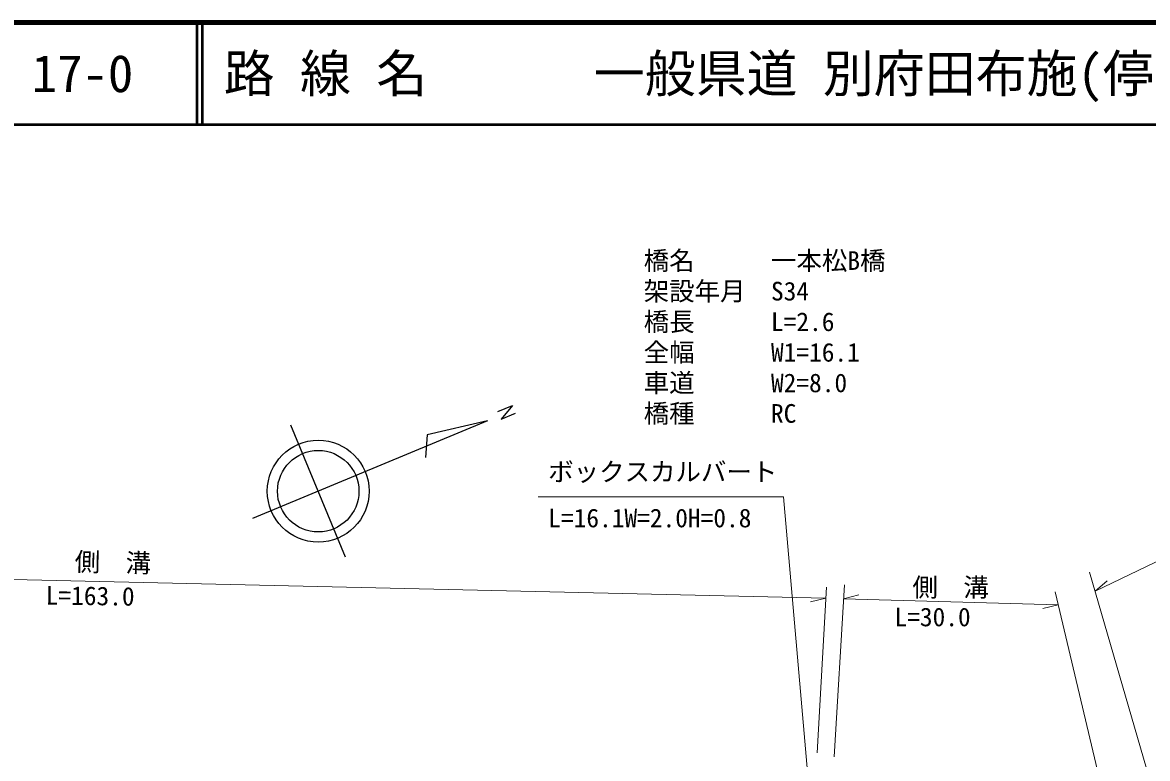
# Model space of a CAD drawing. Units: millimetres, scale not verified. Extents: x 40000 to 680000, y 20000 to 380000.
# Drawn here: x 160617 to 271112, y 307780 to 380000 of the extents above; entities that cross this region are included whole.
import ezdxf
from ezdxf.enums import TextEntityAlignment as Align

# ---------------------------------------------------------------- set-up
doc = ezdxf.new("R2010")
doc.units = ezdxf.units.MM
doc.header["$LTSCALE"] = 1000
for name, color, linetype, lineweight in [('M-BMK-SRVR', 3, 'Continuous', 25), ('M-STR-HTXT', 7, 'Continuous', 13), ('M-TTL', 2, 'Continuous', 140), ('M-TTL-LINE', 7, 'Continuous', 50)]:
    doc.layers.add(name, color=color, linetype=linetype, lineweight=lineweight)
doc.layers.add('M-TTL-TXT', color=7, linetype='Continuous')
doc.styles.add('ＭＳ ゴシック', font='')
doc.styles.get('ＭＳ ゴシック').set_extended_font_data('MS Gothic')

msp = doc.modelspace()

# ---------------------------------------------------------------- linework, layer by layer
at = {"layer": 'M-BMK-SRVR'}
for p, q in [((207319, 341820), (208744, 342413)), ((208744, 342413), (207622, 341079)), ((207622, 341079), (209050, 341681)), ((206285, 340918), (183199, 331324)), ((192349, 327546), (186977, 340474)), ((206285, 340918), (200360, 339539)), ((200360, 339539), (200204, 337308))]:
    msp.add_line(p, q, dxfattribs=at)
for radius in [5000, 4000]:
    msp.add_circle((189663, 334010), radius, dxfattribs=at)
at = {"layer": 'M-STR-HTXT'}
for p, q in [((265974, 324186), (297453, 339385)), ((235355, 333450), (211252, 333450)), ((238811, 293956), (235355, 333450)), ((265432, 326049), (271030, 306800)), ((239521, 323525), (156631, 325423)), ((265974, 324186), (267142, 325216)), ((239581, 324582), (238661, 308324)), ((241345, 324812), (240348, 307941)), ((241264, 323448), (242775, 323827)), ((262051, 324122), (266575, 305103)), ((239521, 323525), (238012, 323139)), ((241264, 323448), (262349, 322868)), ((262349, 322868), (260838, 322490))]:
    msp.add_line(p, q, dxfattribs=at)
at = {"layer": 'M-TTL'}
msp.add_line((680000, 380000), (40000, 380000), dxfattribs=at)
at = {"layer": 'M-TTL-LINE'}
for p, q in [((177750, 380000), (177750, 370000)), ((178250, 380000), (178250, 370000)), ((40000, 370000), (680000, 370000))]:
    msp.add_line(p, q, dxfattribs=at)

# ---------------------------------------------------------------- texts
at = {"layer": 'M-STR-HTXT', "style": 'ＭＳ ゴシック'}
for s, p in [('橋名\u3000\u3000\u3000一本松B橋', (221630, 355172)), ('架設年月\u3000S34', (221630, 352172)), ('橋長\u3000\u3000\u3000L=2.6', (221630, 349172)), ('全幅\u3000\u3000\u3000W1=16.1', (221630, 346172)), ('車道\u3000\u3000\u3000W2=8.0', (221630, 343172)), ('橋種\u3000\u3000\u3000RC', (221630, 340172)), ('L=16.1W=2.0H=0.8', (212259, 329910)), ('側\u3000溝', (248026, 323115)), ('L=30.0', (246262, 320201))]:
    msp.add_text(s, height=1833, dxfattribs=at).set_placement(p, align=Align.BOTTOM_LEFT)
msp.add_text('ボックスカルバート', height=1833, dxfattribs=at).set_placement((234752, 334450), align=Align.BOTTOM_RIGHT)
for s, rotation, p in [('側\u3000溝', 358.8, (165716, 325636)), ('L=163.0', 359.2, (162881, 322338))]:
    msp.add_text(s, height=1833, rotation=rotation, dxfattribs=at).set_placement(p, align=Align.BOTTOM_LEFT)
at = {"layer": 'M-TTL-TXT', "style": 'ＭＳ ゴシック'}
for s, p in [('路 線 名', (180380, 375000)), ('一般県道 別府田布施(停)線', (216734, 375000)), ('17-0', (161521, 375000)), ('17-0', (161521, 375000))]:
    msp.add_text(s, height=3666, dxfattribs=at).set_placement(p, align=Align.MIDDLE_LEFT)

doc.saveas('drawing.dxf')
